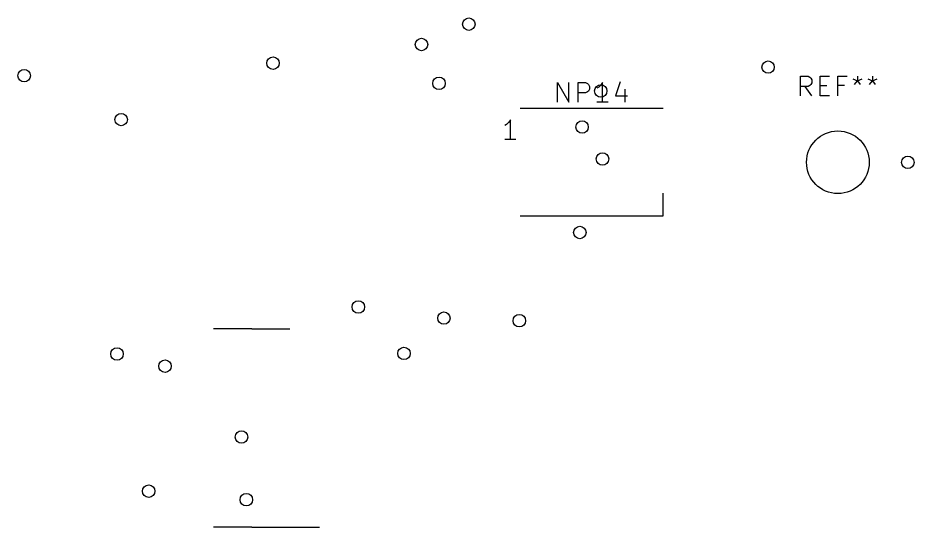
# Model space of a CAD drawing. Extents: x 0 to 360, y 0 to 265.
# Drawn here: x 239.22 to 284.95, y 105.28 to 131.28 of the extents above; entities that cross this region are included whole.
import ezdxf

# ---------------------------------------------------------------- set-up
doc = ezdxf.new("R2010")
doc.units = 0
doc.layers.add('BLACK', color=7, linetype='CONTINUOUS')

msp = doc.modelspace()

# ---------------------------------------------------------------- linework, layer by layer
at = {"layer": 'BLACK', "linetype": 'CONTINUOUS'}
for p, q in [((279.155, 127.308), (279.155, 128.308)), ((279.155, 128.308), (279.536, 128.308)), ((279.536, 128.308), (279.631, 128.26)), ((279.631, 128.26), (279.679, 128.212)), ((279.679, 128.212), (279.727, 128.117)), ((279.727, 128.117), (279.727, 127.974)), ((280.155, 127.308), (280.155, 128.308)), ((280.155, 128.308), (280.631, 128.308)), ((281.06, 127.308), (281.06, 128.308)), ((281.06, 128.308), (281.536, 128.308)), ((281.822, 128.165), (282.06, 128.07)), ((281.917, 127.879), (282.06, 128.07)), ((282.06, 128.308), (282.06, 128.07)), ((282.06, 128.07), (282.298, 128.165)), ((282.06, 128.07), (282.203, 127.879)), ((282.584, 128.165), (282.822, 128.07)), ((282.679, 127.879), (282.822, 128.07)), ((282.822, 128.308), (282.822, 128.07)), ((282.822, 128.07), (283.06, 128.165)), ((282.822, 128.07), (282.965, 127.879)), ((266.762, 126.978), (266.762, 127.978)), ((266.762, 127.978), (267.333, 126.978)), ((267.333, 126.978), (267.333, 127.978)), ((267.81, 126.978), (267.81, 127.978)), ((267.81, 127.978), (268.19, 127.978)), ((268.19, 127.978), (268.286, 127.93)), ((268.286, 127.93), (268.333, 127.882)), ((268.333, 127.882), (268.381, 127.787)), ((268.381, 127.644), (268.333, 127.549)), ((268.381, 127.787), (268.381, 127.644)), ((268.857, 127.74), (268.762, 127.692)), ((268.952, 127.835), (268.857, 127.74)), ((269.048, 127.978), (268.952, 127.835)), ((269.048, 126.978), (269.048, 127.978)), ((269.952, 128.025), (269.714, 127.311)), ((270.19, 127.644), (270.19, 126.978)), ((279.536, 127.784), (279.155, 127.784)), ((279.727, 127.308), (279.393, 127.784)), ((279.631, 127.831), (279.536, 127.784)), ((279.679, 127.879), (279.631, 127.831)), ((279.727, 127.974), (279.679, 127.879)), ((280.155, 127.831), (280.489, 127.831)), ((281.393, 127.831), (281.06, 127.831)), ((268.19, 127.454), (267.81, 127.454)), ((268.286, 127.501), (268.19, 127.454)), ((268.333, 127.549), (268.286, 127.501)), ((269.714, 127.311), (270.333, 127.311)), ((280.631, 127.308), (280.155, 127.308)), ((264.85, 126.68), (272.15, 126.68)), ((269.333, 126.978), (268.762, 126.978)), ((264.16, 125.84), (264.064, 125.792)), ((264.255, 125.935), (264.16, 125.84)), ((264.35, 126.078), (264.255, 125.935)), ((264.35, 125.078), (264.35, 126.078)), ((264.636, 125.078), (264.064, 125.078)), ((272.15, 121.18), (272.15, 122.33)), ((264.85, 121.18), (272.15, 121.18)), ((251.154, 115.4), (249.204, 115.4)), ((251.154, 115.4), (253.104, 115.4)), ((251.154, 105.28), (249.204, 105.28)), ((251.154, 105.28), (254.604, 105.28))]:
    msp.add_line(p, q, dxfattribs=at)
at = {"layer": 'WHITE'}
for centre, radius in [((262.229, 130.965), 0.3175), ((259.816, 129.923), 0.3175), ((252.24, 128.971), 0.3175), ((277.5, 128.77), 0.3175), ((239.54, 128.33), 0.3175), ((260.71, 127.94), 0.3175), ((268.962, 127.55), 0.3175), ((244.49, 126.09), 0.3175), ((268.01, 125.71), 0.3175), ((281.06, 123.91), 1.6), ((269.05, 124.08), 0.3175), ((284.631, 123.904), 0.3175), ((267.893, 120.322), 0.3175), ((256.59, 116.52), 0.3175), ((260.959, 115.953), 0.3175), ((264.81, 115.82), 0.3175), ((244.28, 114.12), 0.3175), ((258.92, 114.15), 0.3175), ((246.73, 113.5), 0.3175), ((250.63, 109.88), 0.3175), ((245.896, 107.114), 0.3175), ((250.88, 106.68), 0.3175)]:
    msp.add_circle(centre, radius, dxfattribs=at)

doc.saveas('drawing.dxf')
